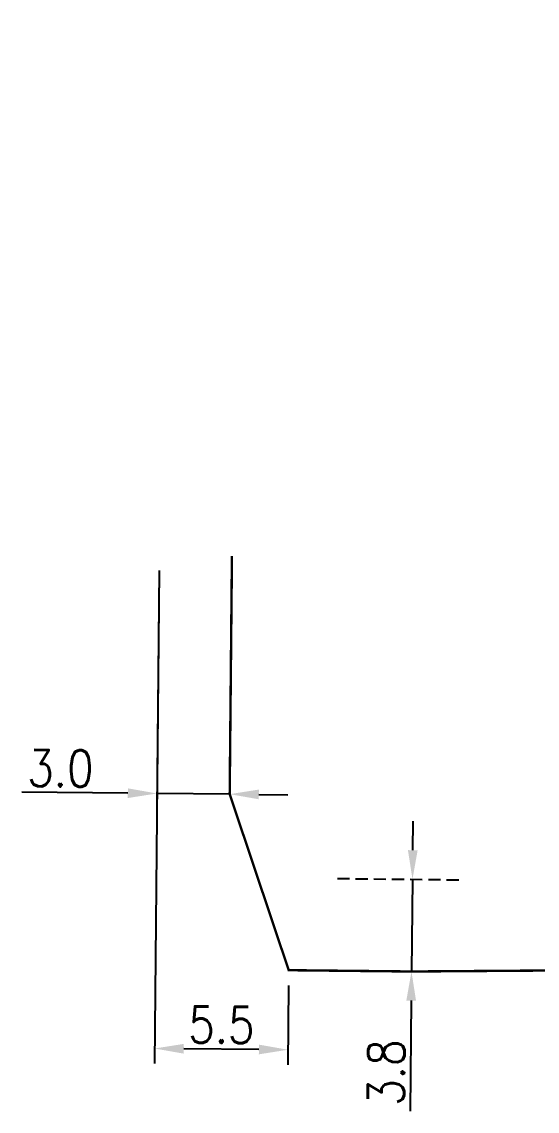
# Model space of a CAD drawing. Header units: millimetres. Extents: x 145437 to 146000, y 141990 to 142990.
# Drawn here: x 145800.9 to 145822.14, y 142886.5 to 142931.41 of the extents above; entities that cross this region are included whole.
import ezdxf

# ---------------------------------------------------------------- set-up
doc = ezdxf.new("R2010")
doc.units = ezdxf.units.MM
doc.header["$PDMODE"] = 34
doc.linetypes.add('DASHED', pattern=[0.75, 0.5, -0.25])
doc.layers.get('Defpoints').update_dxf_attribs({"linetype": 'CONTINUOUS'})
doc.layers.add('M_130', color=3, linetype='M_ST_15')
doc.styles.get("Standard").update_dxf_attribs({"font": 'romans.shx', "width": 0.85})
doc.linetypes.add('M_ST_15', pattern='A,5,-0.3,["XX",Standard,S=1,R=0,X=0,Y=-0.5],-2.5', length=7.8)
doc.dimstyles.get("Standard").update_dxf_attribs({"dimtxt": 1.5, "dimasz": 1.2, "dimexe": 0.625, "dimexo": 0.625, "dimgap": 0.25, "dimtad": 1, "dimdec": 1, "dimzin": 0, "dimdsep": 46, "dimtxsty": 'Standard', "dimcen": -0.5, "dimadec": 0, "dimazin": 0, "dimtfac": 1, "dimtdec": 1, "dimtmove": 0, "dimatfit": 3, "dimfxl": 0, "dimtolj": 1, "dimtzin": 0, "dimarcsym": 0})

# ---------------------------------------------------------------- blocks, each defined once
blk = doc.blocks.new('*D94')
at = {"layer": 'Defpoints', "color": 0, "linetype": 'Continuous', "transparency": 16777216}
for p in [(145806.558, 142909.413), (145806.467, 142899.601), (145809.466, 142899.573)]:
    blk.add_point(p, dxfattribs=at)
at = {"layer": 'M_130', "color": 0, "linetype": 'Continuous', "lineweight": -2, "transparency": 16777216}
for p, q in [((145806.552, 142908.788), (145806.461, 142898.976)), ((145805.267, 142899.613), (145800.895, 142899.653)), ((145809.466, 142899.573), (145806.467, 142899.601)), ((145810.666, 142899.562), (145811.866, 142899.551))]:
    blk.add_line(p, q, dxfattribs=at)
at = {"layer": 'M_130', "color": 0, "linetype": 'Continuous', "transparency": 16777216}
for points in [[(145805.268, 142899.813), (145805.265, 142899.413), (145806.467, 142899.601)], [(145810.668, 142899.762), (145810.665, 142899.362), (145809.466, 142899.573)]]:
    blk.add_solid(points, dxfattribs=at)
at = {"layer": 'M_130', "color": 0, "linetype": 'Continuous', "transparency": 16777216, "insert": (145802.49, 142900.638), "char_height": 1.5, "attachment_point": 5, "rotation": 359.4662}
blk.add_mtext('\\A1;3.0', dxfattribs=at)
blk = doc.blocks.new('*D95')
at = {"layer": 'Defpoints', "color": 0, "linetype": 'Continuous', "transparency": 16777216}
for p in [(145817.001, 142896.063), (145817.001, 142896.063), (145816.96, 142892.263)]:
    blk.add_point(p, dxfattribs=at)
at = {"layer": 'M_130', "color": 0, "linetype": 'Continuous', "lineweight": -2, "transparency": 16777216}
for p, q in [((145817.014, 142897.262), (145817.027, 142898.462)), ((145817.001, 142896.063), (145816.96, 142892.263)), ((145816.948, 142891.063), (145816.899, 142886.504))]:
    blk.add_line(p, q, dxfattribs=at)
at = {"layer": 'M_130', "color": 0, "linetype": 'Continuous', "transparency": 16777216}
for points in [[(145816.814, 142897.265), (145817.214, 142897.26), (145817.001, 142896.063)], [(145816.748, 142891.065), (145817.148, 142891.061), (145816.96, 142892.263)]]:
    blk.add_solid(points, dxfattribs=at)
at = {"layer": 'M_130', "color": 0, "linetype": 'Continuous', "transparency": 16777216, "insert": (145815.916, 142888.1), "char_height": 1.5, "attachment_point": 5, "rotation": 89.3889}
blk.add_mtext('\\A1;3.8', dxfattribs=at)
blk = doc.blocks.new('*D96')
at = {"layer": 'Defpoints', "color": 0, "linetype": 'Continuous', "transparency": 16777216}
for p in [(145806.558, 142909.413), (145811.899, 142892.317), (145806.369, 142889.089)]:
    blk.add_point(p, dxfattribs=at)
at = {"layer": 'M_130', "color": 0, "linetype": 'Continuous', "lineweight": -2, "transparency": 16777216}
for p, q in [((145806.552, 142908.788), (145806.363, 142888.464)), ((145811.893, 142891.692), (145811.863, 142888.413)), ((145810.668, 142889.049), (145807.569, 142889.078))]:
    blk.add_line(p, q, dxfattribs=at)
at = {"layer": 'M_130', "color": 0, "linetype": 'Continuous', "transparency": 16777216}
for points in [[(145807.57, 142889.278), (145807.567, 142888.878), (145806.369, 142889.089)], [(145810.67, 142889.249), (145810.667, 142888.849), (145811.868, 142889.038)]]:
    blk.add_solid(points, dxfattribs=at)
at = {"layer": 'M_130', "color": 0, "linetype": 'Continuous', "transparency": 16777216, "insert": (145809.128, 142890.064), "char_height": 1.5, "attachment_point": 5, "rotation": 359.4662}
blk.add_mtext('\\A1;5.5', dxfattribs=at)

msp = doc.modelspace()

# ---------------------------------------------------------------- linework, layer by layer
at = {"layer": 'M_130', "ltscale": 0.5, "const_width": 0.1, "flags": 128}
msp.add_lwpolyline([(145809.558, 142909.385), (145809.466, 142899.573), (145811.899, 142892.317), (145816.96, 142892.263), (145840.715, 142892.435), (145851.367, 142892.133), (145862.688, 142896.579), (145865.804, 142902.925), (145867.426, 142903.264), (145890.356, 142908.061), (145916.293, 142913.282), (145944.694, 142919.632), (145975.149, 142926.003), (146000, 142931.36)], dxfattribs=at)
at = {"layer": 'M_130', "color": 7, "linetype": 'DASHED', "flags": 128}
msp.add_lwpolyline([(145813.906, 142896.096), (145819.087, 142896.04)], dxfattribs=at)

# ---------------------------------------------------------------- dimensions: what is measured, and where the dimension line sits
at = {"layer": 'M_130', "linetype": 'Continuous'}
for base, p1, p2, angle, picture, middle in [((145806.467, 142899.601), (145809.466, 142899.573), (145806.558, 142909.413), 359.4662, '*D94', (145802.481, 142899.638)), ((145806.369, 142889.089), (145811.899, 142892.317), (145806.558, 142909.413), 359.4662, '*D96', (145809.119, 142889.064)), ((145817.001, 142896.063), (145816.96, 142892.263), (145817.001, 142896.063), 269.3889, '*D95', (145816.916, 142888.09))]:
    dim = msp.add_linear_dim(base=base, p1=p1, p2=p2, angle=angle, dimstyle='Standard', override={"dimatfit": 0}, dxfattribs=at)
    dim.commit()
    dim.dimension.update_dxf_attribs({"geometry": picture, "text_midpoint": middle, "dimtype": 160})

doc.saveas('drawing.dxf')
